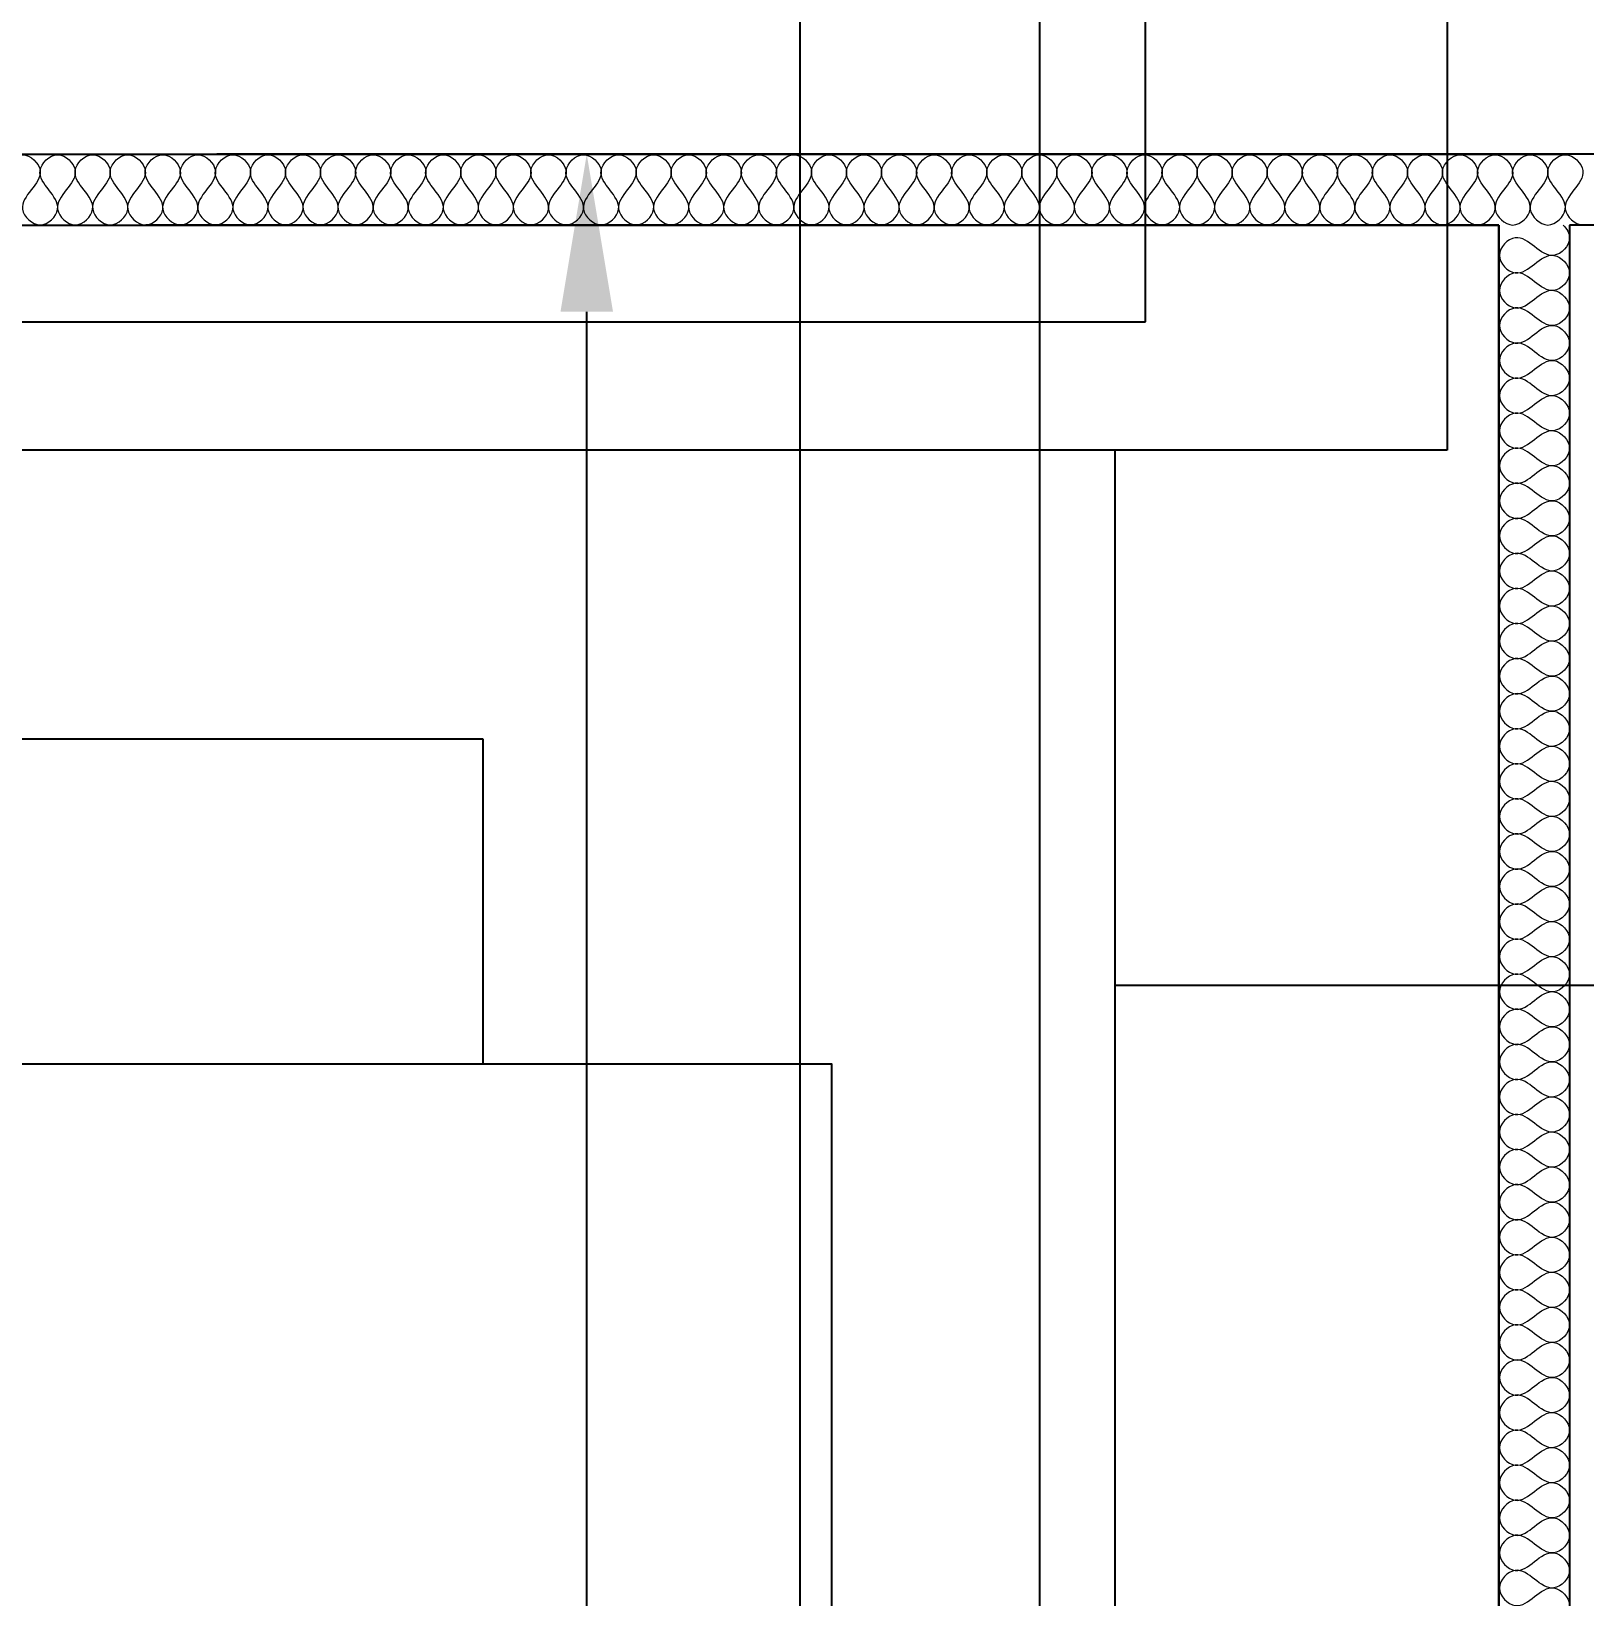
# Model space of a CAD drawing. Header units: metres. Extents: x 125 to 1179, y 511 to 749.
# Drawn here: x 507.91 to 532.56, y 673.48 to 698.32 of the extents above; entities that cross this region are included whole.
import ezdxf

# ---------------------------------------------------------------- set-up
doc = ezdxf.new("R2010")
doc.units = ezdxf.units.M
doc.layers.add('machine room', color=7, linetype='Continuous')
doc.layers.add('Text18', color=8, linetype='Continuous', lineweight=18)
doc.styles.get("Standard").update_dxf_attribs({"font": 'arial.ttf'})
doc.dimstyles.new('ISO-25', dxfattribs={"dimtxt": 2.5, "dimasz": 2.5, "dimexe": 1.25, "dimexo": 0.625, "dimtad": 1, "dimtxsty": 'Standard', "dimcen": 2.5, "dimadec": 0, "dimazin": 0, "dimtfac": 1, "dimtmove": 0, "dimatfit": 3, "dimfxl": 1, "dimarcsym": 0})

# ---------------------------------------------------------------- blocks, each defined once
blk = doc.blocks.new('*D7')
at = {"layer": 'Defpoints', "color": 0, "transparency": 16777216}
for p in [(508.158, 696.369), (516.726, 696.369), (508.158, 531.2)]:
    blk.add_point(p, dxfattribs=at)
at = {"layer": 'machine room', "color": 0, "lineweight": -2, "transparency": 16777216}
for p, q in [((508.783, 696.369), (517.976, 696.369)), ((516.726, 533.7), (516.726, 693.869)), ((508.783, 531.2), (517.976, 531.2))]:
    blk.add_line(p, q, dxfattribs=at)
at = {"layer": 'machine room', "color": 0, "transparency": 16777216}
for points in [[(516.309, 693.869), (517.143, 693.869), (516.726, 696.369)], [(516.309, 533.7), (517.143, 533.7), (516.726, 531.2)]]:
    blk.add_solid(points, dxfattribs=at)
at = {"layer": 'machine room', "color": 0, "transparency": 16777216, "insert": (513.101, 613.784), "char_height": 2.5, "attachment_point": 5, "rotation": 90}
blk.add_mtext('{\\fISOCPEUR|b0|i0|c0|p34;\\H2x;16,52m}', dxfattribs=at)

msp = doc.modelspace()

# ---------------------------------------------------------------- linework, layer by layer
at = {"color": 152, "true_color": 0x2776bb}
for p, q in [((530.377, 729.406), (530.377, 691.675)), ((520.111, 572.93), (520.111, 707.937)), ((530.377, 691.675), (354.774, 691.675)), ((525.111, 618.014), (525.111, 691.675)), ((534.611, 683.179), (525.111, 683.179))]:
    msp.add_line(p, q, dxfattribs=at)
at = {"color": 30, "true_color": 0xf26722}
for p, q in [((525.59, 693.707), (525.59, 716.244)), ((523.912, 712.556), (523.912, 564.185)), ((443.484, 693.707), (525.59, 693.707))]:
    msp.add_line(p, q, dxfattribs=at)
for p, q in [((386.784, 696.369), (532.321, 696.369)), ((732.321, 696.369), (510.855, 696.369)), ((385.661, 695.245), (531.197, 695.245)), ((531.197, 695.245), (509.731, 695.245)), ((531.197, 659.702), (531.197, 695.245)), ((531.197, 695.245), (531.197, 659.702)), ((532.321, 695.245), (532.321, 659.702)), ((731.197, 695.245), (532.321, 695.245))]:
    msp.add_line(p, q)
at = {"color": 240, "true_color": 0xed1f24}
for p, q in [((483.769, 687.093), (515.078, 687.093)), ((515.078, 687.093), (515.078, 681.934))]:
    msp.add_line(p, q, dxfattribs=at)
msp.add_lwpolyline([(446.213, 660.564), (520.613, 660.564), (520.613, 681.934), (446.213, 681.934)], close=True)
at = {"layer": 'Text18', "color": 0, "ltscale": 0.5}
for points, knots in [([(507.495, 696.107), (507.512, 696.227), (507.773, 696.488), (508.271, 695.993), (507.55, 695.609), (507.927, 695.246), (508.052, 695.245)], [2.217326, 2.217326, 2.217326, 2.217326, 2.553667, 2.890008, 3.49416, 3.830501, 3.830501, 3.830501, 3.830501]), ([(508.052, 696.107), (508.068, 696.227), (508.33, 696.488), (508.827, 695.993), (508.107, 695.609), (508.483, 695.246), (508.608, 695.245)], [2.217326, 2.217326, 2.217326, 2.217326, 2.553667, 2.890008, 3.49416, 3.830501, 3.830501, 3.830501, 3.830501]), ([(508.608, 696.107), (508.625, 696.227), (508.886, 696.488), (509.384, 695.993), (508.663, 695.609), (509.04, 695.246), (509.164, 695.245)], [2.217326, 2.217326, 2.217326, 2.217326, 2.553667, 2.890008, 3.49416, 3.830501, 3.830501, 3.830501, 3.830501]), ([(509.164, 696.107), (509.181, 696.227), (509.442, 696.488), (509.94, 695.993), (509.219, 695.609), (509.596, 695.246), (509.721, 695.245)], [2.217326, 2.217326, 2.217326, 2.217326, 2.553667, 2.890008, 3.49416, 3.830501, 3.830501, 3.830501, 3.830501]), ([(509.721, 696.107), (509.737, 696.227), (509.999, 696.488), (510.496, 695.993), (509.776, 695.609), (510.152, 695.246), (510.277, 695.245)], [2.217326, 2.217326, 2.217326, 2.217326, 2.553667, 2.890008, 3.49416, 3.830501, 3.830501, 3.830501, 3.830501]), ([(510.277, 696.107), (510.294, 696.227), (510.555, 696.488), (511.052, 695.993), (510.332, 695.609), (510.709, 695.246), (510.833, 695.245)], [2.217326, 2.217326, 2.217326, 2.217326, 2.553667, 2.890008, 3.49416, 3.830501, 3.830501, 3.830501, 3.830501]), ([(510.833, 696.107), (510.85, 696.227), (511.111, 696.488), (511.609, 695.993), (510.888, 695.609), (511.265, 695.246), (511.39, 695.245)], [2.217326, 2.217326, 2.217326, 2.217326, 2.553667, 2.890008, 3.49416, 3.830501, 3.830501, 3.830501, 3.830501]), ([(511.39, 696.107), (511.406, 696.227), (511.668, 696.488), (512.165, 695.993), (511.444, 695.609), (511.821, 695.246), (511.946, 695.245)], [2.217326, 2.217326, 2.217326, 2.217326, 2.553667, 2.890008, 3.49416, 3.830501, 3.830501, 3.830501, 3.830501]), ([(511.946, 696.107), (511.963, 696.227), (512.224, 696.488), (512.721, 695.993), (512.001, 695.609), (512.378, 695.246), (512.502, 695.245)], [2.217326, 2.217326, 2.217326, 2.217326, 2.553667, 2.890008, 3.49416, 3.830501, 3.830501, 3.830501, 3.830501]), ([(512.502, 696.107), (512.519, 696.227), (512.78, 696.488), (513.278, 695.993), (512.557, 695.609), (512.934, 695.246), (513.059, 695.245)], [2.217326, 2.217326, 2.217326, 2.217326, 2.553667, 2.890008, 3.49416, 3.830501, 3.830501, 3.830501, 3.830501]), ([(513.059, 696.107), (513.075, 696.227), (513.337, 696.488), (513.834, 695.993), (513.113, 695.609), (513.49, 695.246), (513.615, 695.245)], [2.217326, 2.217326, 2.217326, 2.217326, 2.553667, 2.890008, 3.49416, 3.830501, 3.830501, 3.830501, 3.830501]), ([(513.615, 696.107), (513.632, 696.227), (513.893, 696.488), (514.39, 695.993), (513.67, 695.609), (514.047, 695.246), (514.171, 695.245)], [2.217326, 2.217326, 2.217326, 2.217326, 2.553667, 2.890008, 3.49416, 3.830501, 3.830501, 3.830501, 3.830501]), ([(514.171, 696.107), (514.188, 696.227), (514.449, 696.488), (514.947, 695.993), (514.226, 695.609), (514.603, 695.246), (514.728, 695.245)], [2.217326, 2.217326, 2.217326, 2.217326, 2.553667, 2.890008, 3.49416, 3.830501, 3.830501, 3.830501, 3.830501]), ([(514.728, 696.107), (514.744, 696.227), (515.006, 696.488), (515.503, 695.993), (514.782, 695.609), (515.159, 695.246), (515.284, 695.245)], [2.217326, 2.217326, 2.217326, 2.217326, 2.553667, 2.890008, 3.49416, 3.830501, 3.830501, 3.830501, 3.830501]), ([(515.284, 696.107), (515.301, 696.227), (515.562, 696.488), (516.059, 695.993), (515.339, 695.609), (515.716, 695.246), (515.84, 695.245)], [2.217326, 2.217326, 2.217326, 2.217326, 2.553667, 2.890008, 3.49416, 3.830501, 3.830501, 3.830501, 3.830501]), ([(515.84, 696.107), (515.857, 696.227), (516.118, 696.488), (516.616, 695.993), (515.895, 695.609), (516.272, 695.246), (516.397, 695.245)], [2.217326, 2.217326, 2.217326, 2.217326, 2.553667, 2.890008, 3.49416, 3.830501, 3.830501, 3.830501, 3.830501]), ([(516.397, 696.107), (516.413, 696.227), (516.675, 696.488), (517.172, 695.993), (516.451, 695.609), (516.828, 695.246), (516.953, 695.245)], [2.217326, 2.217326, 2.217326, 2.217326, 2.553667, 2.890008, 3.49416, 3.830501, 3.830501, 3.830501, 3.830501]), ([(516.953, 696.107), (516.97, 696.227), (517.231, 696.488), (517.728, 695.993), (517.008, 695.609), (517.385, 695.246), (517.509, 695.245)], [2.217326, 2.217326, 2.217326, 2.217326, 2.553667, 2.890008, 3.49416, 3.830501, 3.830501, 3.830501, 3.830501]), ([(517.509, 696.107), (517.526, 696.227), (517.787, 696.488), (518.285, 695.993), (517.564, 695.609), (517.941, 695.246), (518.066, 695.245)], [2.217326, 2.217326, 2.217326, 2.217326, 2.553667, 2.890008, 3.49416, 3.830501, 3.830501, 3.830501, 3.830501]), ([(518.066, 696.107), (518.082, 696.227), (518.344, 696.488), (518.841, 695.993), (518.12, 695.609), (518.497, 695.246), (518.622, 695.245)], [2.217326, 2.217326, 2.217326, 2.217326, 2.553667, 2.890008, 3.49416, 3.830501, 3.830501, 3.830501, 3.830501]), ([(518.622, 696.107), (518.639, 696.227), (518.9, 696.488), (519.397, 695.993), (518.677, 695.609), (519.054, 695.246), (519.178, 695.245)], [2.217326, 2.217326, 2.217326, 2.217326, 2.553667, 2.890008, 3.49416, 3.830501, 3.830501, 3.830501, 3.830501]), ([(519.178, 696.107), (519.195, 696.227), (519.456, 696.488), (519.954, 695.993), (519.233, 695.609), (519.61, 695.246), (519.735, 695.245)], [2.217326, 2.217326, 2.217326, 2.217326, 2.553667, 2.890008, 3.49416, 3.830501, 3.830501, 3.830501, 3.830501]), ([(519.735, 696.107), (519.751, 696.227), (520.013, 696.488), (520.51, 695.993), (519.789, 695.609), (520.166, 695.246), (520.291, 695.245)], [2.217326, 2.217326, 2.217326, 2.217326, 2.553667, 2.890008, 3.49416, 3.830501, 3.830501, 3.830501, 3.830501]), ([(520.291, 696.107), (520.308, 696.227), (520.569, 696.488), (521.066, 695.993), (520.346, 695.609), (520.723, 695.246), (520.847, 695.245)], [2.217326, 2.217326, 2.217326, 2.217326, 2.553667, 2.890008, 3.49416, 3.830501, 3.830501, 3.830501, 3.830501]), ([(520.847, 696.107), (520.864, 696.227), (521.125, 696.488), (521.623, 695.993), (520.902, 695.609), (521.279, 695.246), (521.404, 695.245)], [2.217326, 2.217326, 2.217326, 2.217326, 2.553667, 2.890008, 3.49416, 3.830501, 3.830501, 3.830501, 3.830501]), ([(521.404, 696.107), (521.42, 696.227), (521.682, 696.488), (522.179, 695.993), (521.458, 695.609), (521.835, 695.246), (521.96, 695.245)], [2.217326, 2.217326, 2.217326, 2.217326, 2.553667, 2.890008, 3.49416, 3.830501, 3.830501, 3.830501, 3.830501]), ([(521.96, 696.107), (521.977, 696.227), (522.238, 696.488), (522.735, 695.993), (522.015, 695.609), (522.392, 695.246), (522.516, 695.245)], [2.217326, 2.217326, 2.217326, 2.217326, 2.553667, 2.890008, 3.49416, 3.830501, 3.830501, 3.830501, 3.830501]), ([(522.516, 696.107), (522.533, 696.227), (522.794, 696.488), (523.292, 695.993), (522.571, 695.609), (522.948, 695.246), (523.073, 695.245)], [2.217326, 2.217326, 2.217326, 2.217326, 2.553667, 2.890008, 3.49416, 3.830501, 3.830501, 3.830501, 3.830501]), ([(523.073, 696.107), (523.089, 696.227), (523.35, 696.488), (523.848, 695.993), (523.127, 695.609), (523.504, 695.246), (523.629, 695.245)], [2.217326, 2.217326, 2.217326, 2.217326, 2.553667, 2.890008, 3.49416, 3.830501, 3.830501, 3.830501, 3.830501]), ([(523.629, 696.107), (523.645, 696.227), (523.907, 696.488), (524.404, 695.993), (523.684, 695.609), (524.06, 695.246), (524.185, 695.245)], [2.217326, 2.217326, 2.217326, 2.217326, 2.553667, 2.890008, 3.49416, 3.830501, 3.830501, 3.830501, 3.830501]), ([(524.185, 696.107), (524.202, 696.227), (524.463, 696.488), (524.961, 695.993), (524.24, 695.609), (524.617, 695.246), (524.741, 695.245)], [2.217326, 2.217326, 2.217326, 2.217326, 2.553667, 2.890008, 3.49416, 3.830501, 3.830501, 3.830501, 3.830501]), ([(524.741, 696.107), (524.758, 696.227), (525.019, 696.488), (525.517, 695.993), (524.796, 695.609), (525.173, 695.246), (525.298, 695.245)], [2.217326, 2.217326, 2.217326, 2.217326, 2.553667, 2.890008, 3.49416, 3.830501, 3.830501, 3.830501, 3.830501]), ([(525.298, 696.107), (525.314, 696.227), (525.576, 696.488), (526.073, 695.993), (525.353, 695.609), (525.729, 695.246), (525.854, 695.245)], [2.217326, 2.217326, 2.217326, 2.217326, 2.553667, 2.890008, 3.49416, 3.830501, 3.830501, 3.830501, 3.830501]), ([(525.854, 696.107), (525.871, 696.227), (526.132, 696.488), (526.63, 695.993), (525.909, 695.609), (526.286, 695.246), (526.41, 695.245)], [2.217326, 2.217326, 2.217326, 2.217326, 2.553667, 2.890008, 3.49416, 3.830501, 3.830501, 3.830501, 3.830501]), ([(526.41, 696.107), (526.427, 696.227), (526.688, 696.488), (527.186, 695.993), (526.465, 695.609), (526.842, 695.246), (526.967, 695.245)], [2.217326, 2.217326, 2.217326, 2.217326, 2.553667, 2.890008, 3.49416, 3.830501, 3.830501, 3.830501, 3.830501]), ([(526.967, 696.107), (526.983, 696.227), (527.245, 696.488), (527.742, 695.993), (527.022, 695.609), (527.398, 695.246), (527.523, 695.245)], [2.217326, 2.217326, 2.217326, 2.217326, 2.553667, 2.890008, 3.49416, 3.830501, 3.830501, 3.830501, 3.830501]), ([(527.523, 696.107), (527.54, 696.227), (527.801, 696.488), (528.298, 695.993), (527.578, 695.609), (527.955, 695.246), (528.079, 695.245)], [2.217326, 2.217326, 2.217326, 2.217326, 2.553667, 2.890008, 3.49416, 3.830501, 3.830501, 3.830501, 3.830501]), ([(528.079, 696.107), (528.096, 696.227), (528.357, 696.488), (528.855, 695.993), (528.134, 695.609), (528.511, 695.246), (528.636, 695.245)], [2.217326, 2.217326, 2.217326, 2.217326, 2.553667, 2.890008, 3.49416, 3.830501, 3.830501, 3.830501, 3.830501]), ([(528.636, 696.107), (528.652, 696.227), (528.914, 696.488), (529.411, 695.993), (528.69, 695.609), (529.067, 695.246), (529.192, 695.245)], [2.217326, 2.217326, 2.217326, 2.217326, 2.553667, 2.890008, 3.49416, 3.830501, 3.830501, 3.830501, 3.830501]), ([(529.192, 696.107), (529.209, 696.227), (529.47, 696.488), (529.967, 695.993), (529.247, 695.609), (529.624, 695.246), (529.748, 695.245)], [2.217326, 2.217326, 2.217326, 2.217326, 2.553667, 2.890008, 3.49416, 3.830501, 3.830501, 3.830501, 3.830501]), ([(529.748, 696.107), (529.765, 696.227), (530.026, 696.488), (530.524, 695.993), (529.803, 695.609), (530.18, 695.246), (530.305, 695.245)], [2.217326, 2.217326, 2.217326, 2.217326, 2.553667, 2.890008, 3.49416, 3.830501, 3.830501, 3.830501, 3.830501]), ([(530.305, 696.107), (530.321, 696.227), (530.583, 696.488), (531.08, 695.993), (530.359, 695.609), (530.736, 695.246), (530.861, 695.245)], [2.217326, 2.217326, 2.217326, 2.217326, 2.553667, 2.890008, 3.49416, 3.830501, 3.830501, 3.830501, 3.830501]), ([(530.861, 696.107), (530.878, 696.227), (531.139, 696.488), (531.636, 695.993), (530.916, 695.609), (531.293, 695.246), (531.417, 695.245)], [2.217326, 2.217326, 2.217326, 2.217326, 2.553667, 2.890008, 3.49416, 3.830501, 3.830501, 3.830501, 3.830501]), ([(531.417, 696.107), (531.434, 696.227), (531.695, 696.488), (532.193, 695.993), (531.472, 695.609), (531.849, 695.246), (531.974, 695.245)], [2.217326, 2.217326, 2.217326, 2.217326, 2.553667, 2.890008, 3.49416, 3.830501, 3.830501, 3.830501, 3.830501]), ([(531.974, 696.107), (531.99, 696.227), (532.252, 696.488), (532.749, 695.993), (532.028, 695.609), (532.405, 695.246), (532.53, 695.245)], [2.217326, 2.217326, 2.217326, 2.217326, 2.553667, 2.890008, 3.49416, 3.830501, 3.830501, 3.830501, 3.830501]), ([(508.052, 695.245), (508.183, 695.246), (508.548, 695.609), (508.022, 695.892), (508.052, 696.107)], [1.2768335, 1.2768335, 1.2768335, 1.2768335, 1.6131741, 2.2173264, 2.2173264, 2.2173264, 2.2173264]), ([(508.608, 695.245), (508.739, 695.246), (509.104, 695.609), (508.578, 695.892), (508.608, 696.107)], [1.2768335, 1.2768335, 1.2768335, 1.2768335, 1.6131741, 2.2173264, 2.2173264, 2.2173264, 2.2173264]), ([(509.164, 695.245), (509.295, 695.246), (509.661, 695.609), (509.135, 695.892), (509.164, 696.107)], [1.2768335, 1.2768335, 1.2768335, 1.2768335, 1.6131741, 2.2173264, 2.2173264, 2.2173264, 2.2173264]), ([(509.721, 695.245), (509.852, 695.246), (510.217, 695.609), (509.691, 695.892), (509.721, 696.107)], [1.2768335, 1.2768335, 1.2768335, 1.2768335, 1.6131741, 2.2173264, 2.2173264, 2.2173264, 2.2173264]), ([(510.277, 695.245), (510.408, 695.246), (510.773, 695.609), (510.247, 695.892), (510.277, 696.107)], [1.2768335, 1.2768335, 1.2768335, 1.2768335, 1.6131741, 2.2173264, 2.2173264, 2.2173264, 2.2173264]), ([(510.833, 695.245), (510.964, 695.246), (511.33, 695.609), (510.804, 695.892), (510.833, 696.107)], [1.2768335, 1.2768335, 1.2768335, 1.2768335, 1.6131741, 2.2173264, 2.2173264, 2.2173264, 2.2173264]), ([(511.39, 695.245), (511.52, 695.246), (511.886, 695.609), (511.36, 695.892), (511.39, 696.107)], [1.2768335, 1.2768335, 1.2768335, 1.2768335, 1.6131741, 2.2173264, 2.2173264, 2.2173264, 2.2173264]), ([(511.946, 695.245), (512.077, 695.246), (512.442, 695.609), (511.916, 695.892), (511.946, 696.107)], [1.2768335, 1.2768335, 1.2768335, 1.2768335, 1.6131741, 2.2173264, 2.2173264, 2.2173264, 2.2173264]), ([(512.502, 695.245), (512.633, 695.246), (512.999, 695.609), (512.472, 695.892), (512.502, 696.107)], [1.2768335, 1.2768335, 1.2768335, 1.2768335, 1.6131741, 2.2173264, 2.2173264, 2.2173264, 2.2173264]), ([(513.059, 695.245), (513.189, 695.246), (513.555, 695.609), (513.029, 695.892), (513.059, 696.107)], [1.2768335, 1.2768335, 1.2768335, 1.2768335, 1.6131741, 2.2173264, 2.2173264, 2.2173264, 2.2173264]), ([(513.615, 695.245), (513.746, 695.246), (514.111, 695.609), (513.585, 695.892), (513.615, 696.107)], [1.2768335, 1.2768335, 1.2768335, 1.2768335, 1.6131741, 2.2173264, 2.2173264, 2.2173264, 2.2173264]), ([(514.171, 695.245), (514.302, 695.246), (514.668, 695.609), (514.141, 695.892), (514.171, 696.107)], [1.2768335, 1.2768335, 1.2768335, 1.2768335, 1.6131741, 2.2173264, 2.2173264, 2.2173264, 2.2173264]), ([(514.728, 695.245), (514.858, 695.246), (515.224, 695.609), (514.698, 695.892), (514.728, 696.107)], [1.2768335, 1.2768335, 1.2768335, 1.2768335, 1.6131741, 2.2173264, 2.2173264, 2.2173264, 2.2173264]), ([(515.284, 695.245), (515.415, 695.246), (515.78, 695.609), (515.254, 695.892), (515.284, 696.107)], [1.2768335, 1.2768335, 1.2768335, 1.2768335, 1.6131741, 2.2173264, 2.2173264, 2.2173264, 2.2173264]), ([(515.84, 695.245), (515.971, 695.246), (516.337, 695.609), (515.81, 695.892), (515.84, 696.107)], [1.2768335, 1.2768335, 1.2768335, 1.2768335, 1.6131741, 2.2173264, 2.2173264, 2.2173264, 2.2173264]), ([(516.397, 695.245), (516.527, 695.246), (516.893, 695.609), (516.367, 695.892), (516.397, 696.107)], [1.2768335, 1.2768335, 1.2768335, 1.2768335, 1.6131741, 2.2173264, 2.2173264, 2.2173264, 2.2173264]), ([(516.953, 695.245), (517.084, 695.246), (517.449, 695.609), (516.923, 695.892), (516.953, 696.107)], [1.2768335, 1.2768335, 1.2768335, 1.2768335, 1.6131741, 2.2173264, 2.2173264, 2.2173264, 2.2173264]), ([(517.509, 695.245), (517.64, 695.246), (518.006, 695.609), (517.479, 695.892), (517.509, 696.107)], [1.2768335, 1.2768335, 1.2768335, 1.2768335, 1.6131741, 2.2173264, 2.2173264, 2.2173264, 2.2173264]), ([(518.066, 695.245), (518.196, 695.246), (518.562, 695.609), (518.036, 695.892), (518.066, 696.107)], [1.2768335, 1.2768335, 1.2768335, 1.2768335, 1.6131741, 2.2173264, 2.2173264, 2.2173264, 2.2173264]), ([(518.622, 695.245), (518.753, 695.246), (519.118, 695.609), (518.592, 695.892), (518.622, 696.107)], [1.2768335, 1.2768335, 1.2768335, 1.2768335, 1.6131741, 2.2173264, 2.2173264, 2.2173264, 2.2173264]), ([(519.178, 695.245), (519.309, 695.246), (519.675, 695.609), (519.148, 695.892), (519.178, 696.107)], [1.2768335, 1.2768335, 1.2768335, 1.2768335, 1.6131741, 2.2173264, 2.2173264, 2.2173264, 2.2173264]), ([(519.735, 695.245), (519.865, 695.246), (520.231, 695.609), (519.705, 695.892), (519.735, 696.107)], [1.2768335, 1.2768335, 1.2768335, 1.2768335, 1.6131741, 2.2173264, 2.2173264, 2.2173264, 2.2173264]), ([(520.291, 695.245), (520.422, 695.246), (520.787, 695.609), (520.261, 695.892), (520.291, 696.107)], [1.2768335, 1.2768335, 1.2768335, 1.2768335, 1.6131741, 2.2173264, 2.2173264, 2.2173264, 2.2173264]), ([(520.847, 695.245), (520.978, 695.246), (521.344, 695.609), (520.817, 695.892), (520.847, 696.107)], [1.2768335, 1.2768335, 1.2768335, 1.2768335, 1.6131741, 2.2173264, 2.2173264, 2.2173264, 2.2173264]), ([(521.404, 695.245), (521.534, 695.246), (521.9, 695.609), (521.374, 695.892), (521.404, 696.107)], [1.2768335, 1.2768335, 1.2768335, 1.2768335, 1.6131741, 2.2173264, 2.2173264, 2.2173264, 2.2173264]), ([(521.96, 695.245), (522.091, 695.246), (522.456, 695.609), (521.93, 695.892), (521.96, 696.107)], [1.2768335, 1.2768335, 1.2768335, 1.2768335, 1.6131741, 2.2173264, 2.2173264, 2.2173264, 2.2173264]), ([(522.516, 695.245), (522.647, 695.246), (523.012, 695.609), (522.486, 695.892), (522.516, 696.107)], [1.2768335, 1.2768335, 1.2768335, 1.2768335, 1.6131741, 2.2173264, 2.2173264, 2.2173264, 2.2173264]), ([(523.073, 695.245), (523.203, 695.246), (523.569, 695.609), (523.043, 695.892), (523.073, 696.107)], [1.2768335, 1.2768335, 1.2768335, 1.2768335, 1.6131741, 2.2173264, 2.2173264, 2.2173264, 2.2173264]), ([(523.629, 695.245), (523.76, 695.246), (524.125, 695.609), (523.599, 695.892), (523.629, 696.107)], [1.2768335, 1.2768335, 1.2768335, 1.2768335, 1.6131741, 2.2173264, 2.2173264, 2.2173264, 2.2173264]), ([(524.185, 695.245), (524.316, 695.246), (524.681, 695.609), (524.155, 695.892), (524.185, 696.107)], [1.2768335, 1.2768335, 1.2768335, 1.2768335, 1.6131741, 2.2173264, 2.2173264, 2.2173264, 2.2173264]), ([(524.741, 695.245), (524.872, 695.246), (525.238, 695.609), (524.712, 695.892), (524.741, 696.107)], [1.2768335, 1.2768335, 1.2768335, 1.2768335, 1.6131741, 2.2173264, 2.2173264, 2.2173264, 2.2173264]), ([(525.298, 695.245), (525.429, 695.246), (525.794, 695.609), (525.268, 695.892), (525.298, 696.107)], [1.2768335, 1.2768335, 1.2768335, 1.2768335, 1.6131741, 2.2173264, 2.2173264, 2.2173264, 2.2173264]), ([(525.854, 695.245), (525.985, 695.246), (526.35, 695.609), (525.824, 695.892), (525.854, 696.107)], [1.2768335, 1.2768335, 1.2768335, 1.2768335, 1.6131741, 2.2173264, 2.2173264, 2.2173264, 2.2173264]), ([(526.41, 695.245), (526.541, 695.246), (526.907, 695.609), (526.381, 695.892), (526.41, 696.107)], [1.2768335, 1.2768335, 1.2768335, 1.2768335, 1.6131741, 2.2173264, 2.2173264, 2.2173264, 2.2173264]), ([(526.967, 695.245), (527.098, 695.246), (527.463, 695.609), (526.937, 695.892), (526.967, 696.107)], [1.2768335, 1.2768335, 1.2768335, 1.2768335, 1.6131741, 2.2173264, 2.2173264, 2.2173264, 2.2173264]), ([(527.523, 695.245), (527.654, 695.246), (528.019, 695.609), (527.493, 695.892), (527.523, 696.107)], [1.2768335, 1.2768335, 1.2768335, 1.2768335, 1.6131741, 2.2173264, 2.2173264, 2.2173264, 2.2173264]), ([(528.079, 695.245), (528.21, 695.246), (528.576, 695.609), (528.05, 695.892), (528.079, 696.107)], [1.2768335, 1.2768335, 1.2768335, 1.2768335, 1.6131741, 2.2173264, 2.2173264, 2.2173264, 2.2173264]), ([(528.636, 695.245), (528.766, 695.246), (529.132, 695.609), (528.606, 695.892), (528.636, 696.107)], [1.2768335, 1.2768335, 1.2768335, 1.2768335, 1.6131741, 2.2173264, 2.2173264, 2.2173264, 2.2173264]), ([(529.192, 695.245), (529.323, 695.246), (529.688, 695.609), (529.162, 695.892), (529.192, 696.107)], [1.2768335, 1.2768335, 1.2768335, 1.2768335, 1.6131741, 2.2173264, 2.2173264, 2.2173264, 2.2173264]), ([(529.748, 695.245), (529.879, 695.246), (530.245, 695.609), (529.718, 695.892), (529.748, 696.107)], [1.2768335, 1.2768335, 1.2768335, 1.2768335, 1.6131741, 2.2173264, 2.2173264, 2.2173264, 2.2173264]), ([(530.305, 695.245), (530.435, 695.246), (530.801, 695.609), (530.275, 695.892), (530.305, 696.107)], [1.2768335, 1.2768335, 1.2768335, 1.2768335, 1.6131741, 2.2173264, 2.2173264, 2.2173264, 2.2173264]), ([(530.861, 695.245), (530.992, 695.246), (531.357, 695.609), (530.831, 695.892), (530.861, 696.107)], [1.2768335, 1.2768335, 1.2768335, 1.2768335, 1.6131741, 2.2173264, 2.2173264, 2.2173264, 2.2173264]), ([(531.417, 695.245), (531.548, 695.246), (531.914, 695.609), (531.387, 695.892), (531.417, 696.107)], [1.2768335, 1.2768335, 1.2768335, 1.2768335, 1.6131741, 2.2173264, 2.2173264, 2.2173264, 2.2173264]), ([(531.974, 695.245), (532.104, 695.246), (532.47, 695.609), (531.944, 695.892), (531.974, 696.107)], [1.2768335, 1.2768335, 1.2768335, 1.2768335, 1.6131741, 2.2173264, 2.2173264, 2.2173264, 2.2173264]), ([(531.459, 695.042), (531.339, 695.025), (531.078, 694.764), (531.573, 694.266), (531.957, 694.987), (532.32, 694.61), (532.321, 694.485)], [2.217326, 2.217326, 2.217326, 2.217326, 2.553667, 2.890008, 3.49416, 3.830501, 3.830501, 3.830501, 3.830501]), ([(532.321, 695.042), (532.319, 694.911), (531.957, 694.545), (531.674, 695.072), (531.459, 695.042)], [1.2768335, 1.2768335, 1.2768335, 1.2768335, 1.6131741, 2.2173264, 2.2173264, 2.2173264, 2.2173264]), ([(531.459, 694.485), (531.339, 694.469), (531.078, 694.207), (531.573, 693.71), (531.957, 694.431), (532.32, 694.054), (532.321, 693.929)], [2.217326, 2.217326, 2.217326, 2.217326, 2.553667, 2.890008, 3.49416, 3.830501, 3.830501, 3.830501, 3.830501]), ([(532.321, 694.485), (532.319, 694.355), (531.957, 693.989), (531.674, 694.515), (531.459, 694.485)], [1.2768335, 1.2768335, 1.2768335, 1.2768335, 1.6131741, 2.2173264, 2.2173264, 2.2173264, 2.2173264]), ([(531.459, 693.929), (531.339, 693.912), (531.078, 693.651), (531.573, 693.154), (531.957, 693.874), (532.32, 693.497), (532.321, 693.373)], [2.217326, 2.217326, 2.217326, 2.217326, 2.553667, 2.890008, 3.49416, 3.830501, 3.830501, 3.830501, 3.830501]), ([(532.321, 693.929), (532.319, 693.798), (531.957, 693.433), (531.674, 693.959), (531.459, 693.929)], [1.2768335, 1.2768335, 1.2768335, 1.2768335, 1.6131741, 2.2173264, 2.2173264, 2.2173264, 2.2173264]), ([(531.459, 693.373), (531.339, 693.356), (531.078, 693.095), (531.573, 692.597), (531.957, 693.318), (532.32, 692.941), (532.321, 692.816)], [2.217326, 2.217326, 2.217326, 2.217326, 2.553667, 2.890008, 3.49416, 3.830501, 3.830501, 3.830501, 3.830501]), ([(532.321, 693.373), (532.319, 693.242), (531.957, 692.876), (531.674, 693.403), (531.459, 693.373)], [1.2768335, 1.2768335, 1.2768335, 1.2768335, 1.6131741, 2.2173264, 2.2173264, 2.2173264, 2.2173264]), ([(531.459, 692.816), (531.339, 692.8), (531.078, 692.538), (531.573, 692.041), (531.957, 692.762), (532.32, 692.385), (532.321, 692.26)], [2.217326, 2.217326, 2.217326, 2.217326, 2.553667, 2.890008, 3.49416, 3.830501, 3.830501, 3.830501, 3.830501]), ([(532.321, 692.816), (532.319, 692.686), (531.957, 692.32), (531.674, 692.846), (531.459, 692.816)], [1.2768335, 1.2768335, 1.2768335, 1.2768335, 1.6131741, 2.2173264, 2.2173264, 2.2173264, 2.2173264]), ([(531.459, 692.26), (531.339, 692.243), (531.078, 691.982), (531.573, 691.485), (531.957, 692.205), (532.32, 691.828), (532.321, 691.704)], [2.217326, 2.217326, 2.217326, 2.217326, 2.553667, 2.890008, 3.49416, 3.830501, 3.830501, 3.830501, 3.830501]), ([(532.321, 692.26), (532.319, 692.129), (531.957, 691.764), (531.674, 692.29), (531.459, 692.26)], [1.2768335, 1.2768335, 1.2768335, 1.2768335, 1.6131741, 2.2173264, 2.2173264, 2.2173264, 2.2173264]), ([(531.459, 691.704), (531.339, 691.687), (531.078, 691.426), (531.573, 690.928), (531.957, 691.649), (532.32, 691.272), (532.321, 691.147)], [2.217326, 2.217326, 2.217326, 2.217326, 2.553667, 2.890008, 3.49416, 3.830501, 3.830501, 3.830501, 3.830501]), ([(532.321, 691.704), (532.319, 691.573), (531.957, 691.207), (531.674, 691.734), (531.459, 691.704)], [1.2768335, 1.2768335, 1.2768335, 1.2768335, 1.6131741, 2.2173264, 2.2173264, 2.2173264, 2.2173264]), ([(531.459, 691.147), (531.339, 691.131), (531.078, 690.869), (531.573, 690.372), (531.957, 691.093), (532.32, 690.716), (532.321, 690.591)], [2.217326, 2.217326, 2.217326, 2.217326, 2.553667, 2.890008, 3.49416, 3.830501, 3.830501, 3.830501, 3.830501]), ([(532.321, 691.147), (532.319, 691.017), (531.957, 690.651), (531.674, 691.177), (531.459, 691.147)], [1.2768335, 1.2768335, 1.2768335, 1.2768335, 1.6131741, 2.2173264, 2.2173264, 2.2173264, 2.2173264]), ([(531.459, 690.591), (531.339, 690.575), (531.078, 690.313), (531.573, 689.816), (531.957, 690.536), (532.32, 690.16), (532.321, 690.035)], [2.217326, 2.217326, 2.217326, 2.217326, 2.553667, 2.890008, 3.49416, 3.830501, 3.830501, 3.830501, 3.830501]), ([(532.321, 690.591), (532.319, 690.46), (531.957, 690.095), (531.674, 690.621), (531.459, 690.591)], [1.2768335, 1.2768335, 1.2768335, 1.2768335, 1.6131741, 2.2173264, 2.2173264, 2.2173264, 2.2173264]), ([(531.459, 690.035), (531.339, 690.018), (531.078, 689.757), (531.573, 689.259), (531.957, 689.98), (532.32, 689.603), (532.321, 689.479)], [2.217326, 2.217326, 2.217326, 2.217326, 2.553667, 2.890008, 3.49416, 3.830501, 3.830501, 3.830501, 3.830501]), ([(532.321, 690.035), (532.319, 689.904), (531.957, 689.539), (531.674, 690.065), (531.459, 690.035)], [1.2768335, 1.2768335, 1.2768335, 1.2768335, 1.6131741, 2.2173264, 2.2173264, 2.2173264, 2.2173264]), ([(531.459, 689.479), (531.339, 689.462), (531.078, 689.201), (531.573, 688.703), (531.957, 689.424), (532.32, 689.047), (532.321, 688.922)], [2.217326, 2.217326, 2.217326, 2.217326, 2.553667, 2.890008, 3.49416, 3.830501, 3.830501, 3.830501, 3.830501]), ([(532.321, 689.479), (532.319, 689.348), (531.957, 688.982), (531.674, 689.508), (531.459, 689.479)], [1.2768335, 1.2768335, 1.2768335, 1.2768335, 1.6131741, 2.2173264, 2.2173264, 2.2173264, 2.2173264]), ([(531.459, 688.922), (531.339, 688.906), (531.078, 688.644), (531.573, 688.147), (531.957, 688.867), (532.32, 688.491), (532.321, 688.366)], [2.217326, 2.217326, 2.217326, 2.217326, 2.553667, 2.890008, 3.49416, 3.830501, 3.830501, 3.830501, 3.830501]), ([(532.321, 688.922), (532.319, 688.791), (531.957, 688.426), (531.674, 688.952), (531.459, 688.922)], [1.2768335, 1.2768335, 1.2768335, 1.2768335, 1.6131741, 2.2173264, 2.2173264, 2.2173264, 2.2173264]), ([(532.321, 688.366), (532.319, 688.235), (531.957, 687.87), (531.674, 688.396), (531.459, 688.366)], [1.2768335, 1.2768335, 1.2768335, 1.2768335, 1.6131741, 2.2173264, 2.2173264, 2.2173264, 2.2173264]), ([(531.459, 688.366), (531.339, 688.349), (531.078, 688.088), (531.573, 687.59), (531.957, 688.311), (532.32, 687.934), (532.321, 687.81)], [2.217326, 2.217326, 2.217326, 2.217326, 2.553667, 2.890008, 3.49416, 3.830501, 3.830501, 3.830501, 3.830501]), ([(531.459, 687.81), (531.339, 687.793), (531.078, 687.532), (531.573, 687.034), (531.957, 687.755), (532.32, 687.378), (532.321, 687.253)], [2.217326, 2.217326, 2.217326, 2.217326, 2.553667, 2.890008, 3.49416, 3.830501, 3.830501, 3.830501, 3.830501]), ([(532.321, 687.81), (532.319, 687.679), (531.957, 687.313), (531.674, 687.839), (531.459, 687.81)], [1.2768335, 1.2768335, 1.2768335, 1.2768335, 1.6131741, 2.2173264, 2.2173264, 2.2173264, 2.2173264]), ([(531.459, 687.253), (531.339, 687.237), (531.078, 686.975), (531.573, 686.478), (531.957, 687.198), (532.32, 686.822), (532.321, 686.697)], [2.217326, 2.217326, 2.217326, 2.217326, 2.553667, 2.890008, 3.49416, 3.830501, 3.830501, 3.830501, 3.830501]), ([(532.321, 687.253), (532.319, 687.122), (531.957, 686.757), (531.674, 687.283), (531.459, 687.253)], [1.2768335, 1.2768335, 1.2768335, 1.2768335, 1.6131741, 2.2173264, 2.2173264, 2.2173264, 2.2173264]), ([(531.459, 686.697), (531.339, 686.68), (531.078, 686.419), (531.573, 685.921), (531.957, 686.642), (532.32, 686.265), (532.321, 686.141)], [2.217326, 2.217326, 2.217326, 2.217326, 2.553667, 2.890008, 3.49416, 3.830501, 3.830501, 3.830501, 3.830501]), ([(532.321, 686.697), (532.319, 686.566), (531.957, 686.201), (531.674, 686.727), (531.459, 686.697)], [1.2768335, 1.2768335, 1.2768335, 1.2768335, 1.6131741, 2.2173264, 2.2173264, 2.2173264, 2.2173264]), ([(532.321, 686.141), (532.319, 686.01), (531.957, 685.644), (531.674, 686.17), (531.459, 686.141)], [1.2768335, 1.2768335, 1.2768335, 1.2768335, 1.6131741, 2.2173264, 2.2173264, 2.2173264, 2.2173264]), ([(531.459, 686.141), (531.339, 686.124), (531.078, 685.863), (531.573, 685.365), (531.957, 686.086), (532.32, 685.709), (532.321, 685.584)], [2.217326, 2.217326, 2.217326, 2.217326, 2.553667, 2.890008, 3.49416, 3.830501, 3.830501, 3.830501, 3.830501]), ([(531.459, 685.584), (531.339, 685.568), (531.078, 685.306), (531.573, 684.809), (531.957, 685.53), (532.32, 685.153), (532.321, 685.028)], [2.217326, 2.217326, 2.217326, 2.217326, 2.553667, 2.890008, 3.49416, 3.830501, 3.830501, 3.830501, 3.830501]), ([(532.321, 685.584), (532.319, 685.454), (531.957, 685.088), (531.674, 685.614), (531.459, 685.584)], [1.2768335, 1.2768335, 1.2768335, 1.2768335, 1.6131741, 2.2173264, 2.2173264, 2.2173264, 2.2173264]), ([(531.459, 685.028), (531.339, 685.011), (531.078, 684.75), (531.573, 684.253), (531.957, 684.973), (532.32, 684.596), (532.321, 684.472)], [2.217326, 2.217326, 2.217326, 2.217326, 2.553667, 2.890008, 3.49416, 3.830501, 3.830501, 3.830501, 3.830501]), ([(532.321, 685.028), (532.319, 684.897), (531.957, 684.532), (531.674, 685.058), (531.459, 685.028)], [1.2768335, 1.2768335, 1.2768335, 1.2768335, 1.6131741, 2.2173264, 2.2173264, 2.2173264, 2.2173264]), ([(531.459, 684.472), (531.339, 684.455), (531.078, 684.194), (531.573, 683.696), (531.957, 684.417), (532.32, 684.04), (532.321, 683.915)], [2.217326, 2.217326, 2.217326, 2.217326, 2.553667, 2.890008, 3.49416, 3.830501, 3.830501, 3.830501, 3.830501]), ([(532.321, 684.472), (532.319, 684.341), (531.957, 683.975), (531.674, 684.501), (531.459, 684.472)], [1.2768335, 1.2768335, 1.2768335, 1.2768335, 1.6131741, 2.2173264, 2.2173264, 2.2173264, 2.2173264]), ([(532.321, 683.915), (532.319, 683.785), (531.957, 683.419), (531.674, 683.945), (531.459, 683.915)], [1.2768335, 1.2768335, 1.2768335, 1.2768335, 1.6131741, 2.2173264, 2.2173264, 2.2173264, 2.2173264]), ([(531.459, 683.915), (531.339, 683.899), (531.078, 683.637), (531.573, 683.14), (531.957, 683.861), (532.32, 683.484), (532.321, 683.359)], [2.217326, 2.217326, 2.217326, 2.217326, 2.553667, 2.890008, 3.49416, 3.830501, 3.830501, 3.830501, 3.830501]), ([(531.459, 683.359), (531.339, 683.342), (531.078, 683.081), (531.573, 682.584), (531.957, 683.304), (532.32, 682.927), (532.321, 682.803)], [2.217326, 2.217326, 2.217326, 2.217326, 2.553667, 2.890008, 3.49416, 3.830501, 3.830501, 3.830501, 3.830501]), ([(532.321, 683.359), (532.319, 683.228), (531.957, 682.863), (531.674, 683.389), (531.459, 683.359)], [1.2768335, 1.2768335, 1.2768335, 1.2768335, 1.6131741, 2.2173264, 2.2173264, 2.2173264, 2.2173264]), ([(531.459, 682.803), (531.339, 682.786), (531.078, 682.525), (531.573, 682.027), (531.957, 682.748), (532.32, 682.371), (532.321, 682.246)], [2.217326, 2.217326, 2.217326, 2.217326, 2.553667, 2.890008, 3.49416, 3.830501, 3.830501, 3.830501, 3.830501]), ([(532.321, 682.803), (532.319, 682.672), (531.957, 682.306), (531.674, 682.833), (531.459, 682.803)], [1.2768335, 1.2768335, 1.2768335, 1.2768335, 1.6131741, 2.2173264, 2.2173264, 2.2173264, 2.2173264]), ([(531.459, 682.246), (531.339, 682.23), (531.078, 681.968), (531.573, 681.471), (531.957, 682.192), (532.32, 681.815), (532.321, 681.69)], [2.217326, 2.217326, 2.217326, 2.217326, 2.553667, 2.890008, 3.49416, 3.830501, 3.830501, 3.830501, 3.830501]), ([(532.321, 682.246), (532.319, 682.116), (531.957, 681.75), (531.674, 682.276), (531.459, 682.246)], [1.2768335, 1.2768335, 1.2768335, 1.2768335, 1.6131741, 2.2173264, 2.2173264, 2.2173264, 2.2173264]), ([(531.459, 681.69), (531.339, 681.673), (531.078, 681.412), (531.573, 680.915), (531.957, 681.635), (532.32, 681.258), (532.321, 681.134)], [2.217326, 2.217326, 2.217326, 2.217326, 2.553667, 2.890008, 3.49416, 3.830501, 3.830501, 3.830501, 3.830501]), ([(532.321, 681.69), (532.319, 681.559), (531.957, 681.194), (531.674, 681.72), (531.459, 681.69)], [1.2768335, 1.2768335, 1.2768335, 1.2768335, 1.6131741, 2.2173264, 2.2173264, 2.2173264, 2.2173264]), ([(531.459, 681.134), (531.339, 681.117), (531.078, 680.856), (531.573, 680.358), (531.957, 681.079), (532.32, 680.702), (532.321, 680.577)], [2.217326, 2.217326, 2.217326, 2.217326, 2.553667, 2.890008, 3.49416, 3.830501, 3.830501, 3.830501, 3.830501]), ([(532.321, 681.134), (532.319, 681.003), (531.957, 680.637), (531.674, 681.164), (531.459, 681.134)], [1.2768335, 1.2768335, 1.2768335, 1.2768335, 1.6131741, 2.2173264, 2.2173264, 2.2173264, 2.2173264]), ([(531.459, 680.577), (531.339, 680.561), (531.078, 680.299), (531.573, 679.802), (531.957, 680.523), (532.32, 680.146), (532.321, 680.021)], [2.217326, 2.217326, 2.217326, 2.217326, 2.553667, 2.890008, 3.49416, 3.830501, 3.830501, 3.830501, 3.830501]), ([(532.321, 680.577), (532.319, 680.447), (531.957, 680.081), (531.674, 680.607), (531.459, 680.577)], [1.2768335, 1.2768335, 1.2768335, 1.2768335, 1.6131741, 2.2173264, 2.2173264, 2.2173264, 2.2173264]), ([(531.459, 680.021), (531.339, 680.004), (531.078, 679.743), (531.573, 679.246), (531.957, 679.966), (532.32, 679.589), (532.321, 679.465)], [2.217326, 2.217326, 2.217326, 2.217326, 2.553667, 2.890008, 3.49416, 3.830501, 3.830501, 3.830501, 3.830501]), ([(532.321, 680.021), (532.319, 679.89), (531.957, 679.525), (531.674, 680.051), (531.459, 680.021)], [1.2768335, 1.2768335, 1.2768335, 1.2768335, 1.6131741, 2.2173264, 2.2173264, 2.2173264, 2.2173264]), ([(531.459, 679.465), (531.339, 679.448), (531.078, 679.187), (531.573, 678.689), (531.957, 679.41), (532.32, 679.033), (532.321, 678.908)], [2.217326, 2.217326, 2.217326, 2.217326, 2.553667, 2.890008, 3.49416, 3.830501, 3.830501, 3.830501, 3.830501]), ([(532.321, 679.465), (532.319, 679.334), (531.957, 678.968), (531.674, 679.495), (531.459, 679.465)], [1.2768335, 1.2768335, 1.2768335, 1.2768335, 1.6131741, 2.2173264, 2.2173264, 2.2173264, 2.2173264]), ([(531.459, 678.908), (531.339, 678.892), (531.078, 678.63), (531.573, 678.133), (531.957, 678.854), (532.32, 678.477), (532.321, 678.352)], [2.217326, 2.217326, 2.217326, 2.217326, 2.553667, 2.890008, 3.49416, 3.830501, 3.830501, 3.830501, 3.830501]), ([(532.321, 678.908), (532.319, 678.778), (531.957, 678.412), (531.674, 678.938), (531.459, 678.908)], [1.2768335, 1.2768335, 1.2768335, 1.2768335, 1.6131741, 2.2173264, 2.2173264, 2.2173264, 2.2173264]), ([(531.459, 678.352), (531.339, 678.335), (531.078, 678.074), (531.573, 677.577), (531.957, 678.297), (532.32, 677.92), (532.321, 677.796)], [2.217326, 2.217326, 2.217326, 2.217326, 2.553667, 2.890008, 3.49416, 3.830501, 3.830501, 3.830501, 3.830501]), ([(532.321, 678.352), (532.319, 678.221), (531.957, 677.856), (531.674, 678.382), (531.459, 678.352)], [1.2768335, 1.2768335, 1.2768335, 1.2768335, 1.6131741, 2.2173264, 2.2173264, 2.2173264, 2.2173264]), ([(531.459, 677.796), (531.339, 677.779), (531.078, 677.518), (531.573, 677.02), (531.957, 677.741), (532.32, 677.364), (532.321, 677.239)], [2.217326, 2.217326, 2.217326, 2.217326, 2.553667, 2.890008, 3.49416, 3.830501, 3.830501, 3.830501, 3.830501]), ([(532.321, 677.796), (532.319, 677.665), (531.957, 677.299), (531.674, 677.826), (531.459, 677.796)], [1.2768335, 1.2768335, 1.2768335, 1.2768335, 1.6131741, 2.2173264, 2.2173264, 2.2173264, 2.2173264]), ([(531.459, 677.239), (531.339, 677.223), (531.078, 676.961), (531.573, 676.464), (531.957, 677.185), (532.32, 676.808), (532.321, 676.683)], [2.217326, 2.217326, 2.217326, 2.217326, 2.553667, 2.890008, 3.49416, 3.830501, 3.830501, 3.830501, 3.830501]), ([(532.321, 677.239), (532.319, 677.109), (531.957, 676.743), (531.674, 677.269), (531.459, 677.239)], [1.2768335, 1.2768335, 1.2768335, 1.2768335, 1.6131741, 2.2173264, 2.2173264, 2.2173264, 2.2173264]), ([(531.459, 676.683), (531.339, 676.666), (531.078, 676.405), (531.573, 675.908), (531.957, 676.628), (532.32, 676.251), (532.321, 676.127)], [2.217326, 2.217326, 2.217326, 2.217326, 2.553667, 2.890008, 3.49416, 3.830501, 3.830501, 3.830501, 3.830501]), ([(532.321, 676.683), (532.319, 676.552), (531.957, 676.187), (531.674, 676.713), (531.459, 676.683)], [1.2768335, 1.2768335, 1.2768335, 1.2768335, 1.6131741, 2.2173264, 2.2173264, 2.2173264, 2.2173264]), ([(531.459, 676.127), (531.339, 676.11), (531.078, 675.849), (531.573, 675.351), (531.957, 676.072), (532.32, 675.695), (532.321, 675.57)], [2.217326, 2.217326, 2.217326, 2.217326, 2.553667, 2.890008, 3.49416, 3.830501, 3.830501, 3.830501, 3.830501]), ([(532.321, 676.127), (532.319, 675.996), (531.957, 675.63), (531.674, 676.157), (531.459, 676.127)], [1.2768335, 1.2768335, 1.2768335, 1.2768335, 1.6131741, 2.2173264, 2.2173264, 2.2173264, 2.2173264]), ([(531.459, 675.57), (531.339, 675.554), (531.078, 675.292), (531.573, 674.795), (531.957, 675.516), (532.32, 675.139), (532.321, 675.014)], [2.217326, 2.217326, 2.217326, 2.217326, 2.553667, 2.890008, 3.49416, 3.830501, 3.830501, 3.830501, 3.830501]), ([(532.321, 675.57), (532.319, 675.44), (531.957, 675.074), (531.674, 675.6), (531.459, 675.57)], [1.2768335, 1.2768335, 1.2768335, 1.2768335, 1.6131741, 2.2173264, 2.2173264, 2.2173264, 2.2173264]), ([(531.459, 675.014), (531.339, 674.997), (531.078, 674.736), (531.573, 674.239), (531.957, 674.959), (532.32, 674.582), (532.321, 674.458)], [2.217326, 2.217326, 2.217326, 2.217326, 2.553667, 2.890008, 3.49416, 3.830501, 3.830501, 3.830501, 3.830501]), ([(532.321, 675.014), (532.319, 674.883), (531.957, 674.518), (531.674, 675.044), (531.459, 675.014)], [1.2768335, 1.2768335, 1.2768335, 1.2768335, 1.6131741, 2.2173264, 2.2173264, 2.2173264, 2.2173264]), ([(532.321, 674.458), (532.319, 674.327), (531.957, 673.961), (531.674, 674.488), (531.459, 674.458)], [1.2768335, 1.2768335, 1.2768335, 1.2768335, 1.6131741, 2.2173264, 2.2173264, 2.2173264, 2.2173264]), ([(531.459, 674.458), (531.339, 674.441), (531.078, 674.18), (531.573, 673.682), (531.957, 674.403), (532.32, 674.026), (532.321, 673.901)], [2.217326, 2.217326, 2.217326, 2.217326, 2.553667, 2.890008, 3.49416, 3.830501, 3.830501, 3.830501, 3.830501]), ([(531.459, 673.901), (531.339, 673.885), (531.078, 673.623), (531.573, 673.126), (531.957, 673.847), (532.32, 673.47), (532.321, 673.345)], [2.217326, 2.217326, 2.217326, 2.217326, 2.553667, 2.890008, 3.49416, 3.830501, 3.830501, 3.830501, 3.830501]), ([(532.321, 673.901), (532.319, 673.771), (531.957, 673.405), (531.674, 673.931), (531.459, 673.901)], [1.2768335, 1.2768335, 1.2768335, 1.2768335, 1.6131741, 2.2173264, 2.2173264, 2.2173264, 2.2173264])]:
    msp.add_open_spline(points, degree=3, knots=knots, dxfattribs=at)
msp.add_open_spline([(532.216, 695.245), (532.276, 695.19), (532.321, 695.114), (532.321, 695.042)], degree=3, dxfattribs=at)

# ---------------------------------------------------------------- dimensions: what is measured, and where the dimension line sits
at = {"layer": 'machine room'}
dim = msp.add_linear_dim(base=(516.726, 696.369), p1=(508.158, 531.2), p2=(508.158, 696.369), angle=90, text='{\\fISOCPEUR|b0|i0|c0|p34;\\H2x;16,52m}', dimstyle='ISO-25', dxfattribs=at)
dim.commit()
dim.dimension.update_dxf_attribs({"geometry": '*D7', "text_midpoint": (513.101, 613.784)})

doc.saveas('drawing.dxf')
